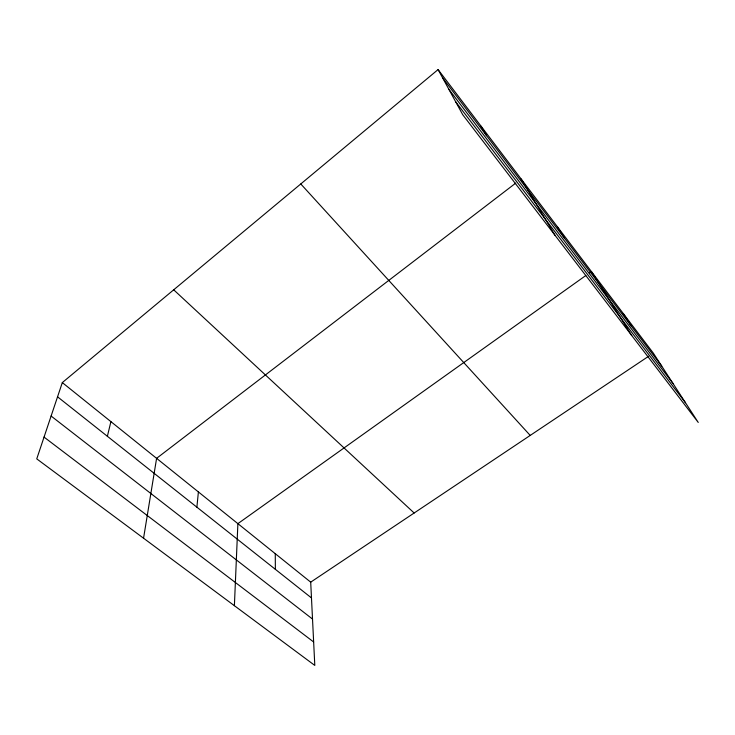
<?xml version="1.0" encoding="UTF-8"?>
<svg xmlns="http://www.w3.org/2000/svg" width="735" height="735" viewBox="0 0 735 735"><rect width="100%" height="100%" fill="white"/><g stroke="black" fill="none" stroke-linecap="round" stroke-linejoin="round"><path stroke-width="1.1" d="M234.391 605.695L237.883 523.651L585.795 275.542M196.888 507.178L198.395 491.917M143.555 538.213L156.601 458.337L515.768 183.088M107.374 436.287L110.911 421.633M62.319 382.595L36.75 458.87L314.8 665.423L310.703 582.157L62.319 382.595L438.088 69.577L653.332 353.131L698.25 422.441L462.719 114.706L438.088 69.577M589.534 272.878L591.399 271.546L631.732 335.537M310.703 582.157L648.628 356.264M44.045 437.095L313.643 641.977M51.11 416.038L312.513 619.063M57.55 396.817L311.475 597.932M173.699 289.81L414.154 513.002M300.78 183.961L530.211 435.423M455.581 101.632L685.47 402.725M448.763 89.137L673.085 383.606M442.608 77.855L661.739 366.113M623.317 313.588L631.31 326.074M557.415 226.766L564.351 237.993M521.133 178.972L555.044 235.338M481.103 126.236L486.57 135.681M275.267 553.685L275.368 569.331"/></g></svg>
